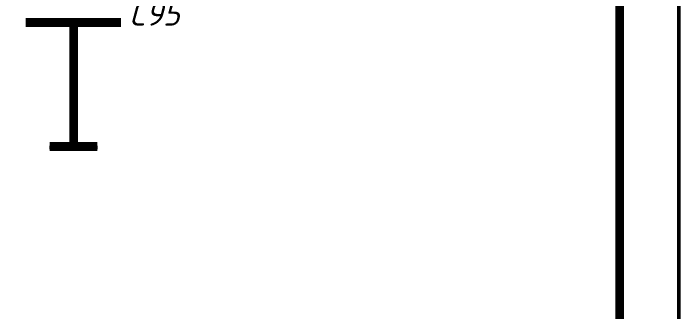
# Model space of a CAD drawing. Header units: inches. Extents: x 0 to 841, y 0 to 594.
# Drawn here: x 784.9 to 841.1, y 153.6 to 178.7 of the extents above; entities that cross this region are included whole.
import ezdxf

# ---------------------------------------------------------------- set-up
doc = ezdxf.new("R2010")
doc.units = ezdxf.units.IN
doc.layers.add('Sheet', color=255, linetype='Continuous')
doc.styles.get("Standard").update_dxf_attribs({"font": 'isocpeui.ttf'})

msp = doc.modelspace()

# ---------------------------------------------------------------- linework, layer by layer
at = {"layer": 'Sheet'}
for points in [[(0.045, 594, 0.3, 0.3, 0), (841, 594, 0.3, 0.3, 0), (841, 0, 0.3, 0.3, 0), (0.045, 0, 0.3, 0.3, 0), (0.045, 594, 0.3, 0.3, 0)], [(0.045, 594, 0.3, 0.3, 0), (841, 594, 0.3, 0.3, 0), (841, 0, 0.3, 0.3, 0), (0.045, 0, 0.3, 0.3, 0), (0.045, 594, 0.3, 0.3, 0)], [(0.045, 594, 0.0991, 0.0991, 0), (0.045, 0, 0.0991, 0.0991, 0), (841, 0, 0.0991, 0.0991, 0), (841, 594, 0.0991, 0.0991, 0), (0.045, 594, 0.0991, 0.0991, 0), (0.045, 594, 0.0991, 0.0991, 0)], [(0.045, 594, 0.0991, 0.0991, 0), (0.045, 0, 0.0991, 0.0991, 0), (841, 0, 0.0991, 0.0991, 0), (841, 594, 0.0991, 0.0991, 0), (0.045, 594, 0.0991, 0.0991, 0), (0.045, 594, 0.0991, 0.0991, 0)], [(20.032, 588.969, 0.749, 0.749, 0), (836.014, 588.969, 0.749, 0.749, 0), (836.014, 4.986, 0.749, 0.749, 0), (20.032, 4.986, 0.749, 0.749, 0), (20.032, 588.969, 0.749, 0.749, 0)]]:
    msp.add_lwpolyline(points, format="xyseb", close=True, dxfattribs=at)
for points in [[(794.018, 177.966, 0.749, 0.749, 0), (785.978, 177.966, 0.749, 0.749, 0)], [(790.021, 177.966, 0.749, 0.749, 0), (790.021, 172.486, 0.749, 0.749, 0)], [(790.021, 177.472, 0.3, 0.3, 0), (790.021, 172.486, 0.3, 0.3, 0)], [(790.021, 172.486, 0.749, 0.749, 0), (790.021, 167.5, 0.749, 0.749, 0)], [(790.021, 172.486, 0.3, 0.3, 0), (790.021, 167.411, 0.3, 0.3, 0)], [(788, 167.5, 0.749, 0.749, 0), (791.997, 167.5, 0.749, 0.749, 0)], [(787.955, 167.411, 0.3, 0.3, 0), (792.042, 167.411, 0.3, 0.3, 0)]]:
    msp.add_lwpolyline(points, format="xyseb", dxfattribs=at)

# ---------------------------------------------------------------- texts
msp.add_text('C95', height=1.9764, dxfattribs=at).set_placement((794.647, 177.697))

doc.saveas('drawing.dxf')
